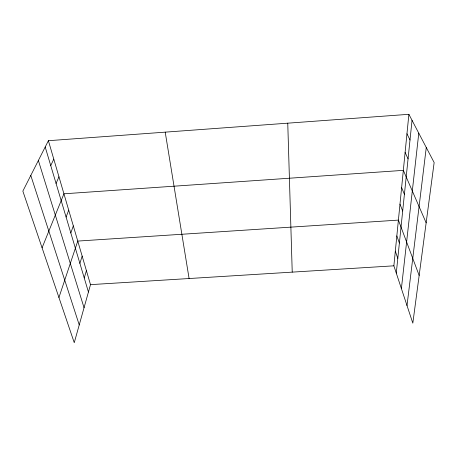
<?xml version="1.0" encoding="UTF-8"?>
<svg xmlns="http://www.w3.org/2000/svg" width="457" height="457" viewBox="0 0 457 457"><rect width="100%" height="100%" fill="white"/><g stroke="black" fill="none" stroke-linecap="round" stroke-linejoin="round"><path stroke-width="0.69" d="M408.889 114.307L434.15 162.543L412.825 323.156L393.871 265.825L408.889 114.307L48.396 140.699L22.85 191.123L74.257 342.693L90.503 284.642L48.396 140.699M396.282 273.115L412.037 120.322M401.395 288.578L418.778 133.193M407.01 305.562L426.272 147.502M84.242 277.976L86.407 270.647M79.889 263.381L82.163 256.137M58.936 297.507L77.759 241.079L398.407 220.103L419.155 275.462M70.824 232.956L73.32 225.907M66.094 217.092L68.716 210.163M42.078 247.808L63.934 193.802L403.337 170.358L426.147 222.816M56.068 183.457L58.959 176.802M50.744 165.605L53.783 159.116M90.503 284.642L393.871 265.825M406.959 133.764L410.009 139.991M405.113 152.432L408.067 158.853M401.629 187.587L404.405 194.328M399.984 204.159L402.686 211.031M396.836 235.921L399.384 243.027M395.328 251.15L397.807 258.354M30.796 175.448L79.238 324.91M38.371 160.487L84.048 307.721M45.203 147.005L88.435 292.04M165.211 132.147L189.095 278.524M287.756 123.179L292.229 272.126"/></g></svg>
